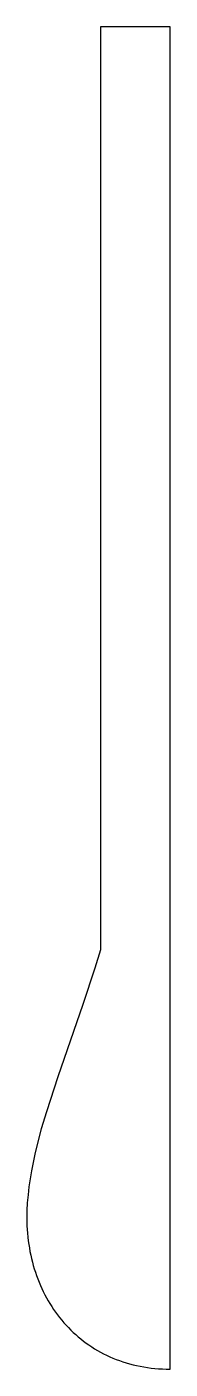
# Model space of a CAD drawing. Header units: millimetres. Extents: x -5.1 to 0, y -48 to 0.
import ezdxf

# ---------------------------------------------------------------- set-up
doc = ezdxf.new("R2010")
doc.units = ezdxf.units.MM
doc.layers.add('Red', color=1, linetype='Continuous')

msp = doc.modelspace()

# ---------------------------------------------------------------- linework, layer by layer
at = {"layer": 'Red'}
msp.add_lwpolyline([(0, 0), (-2.5, 0), (-2.5, -33), (-2.696, -33.656), (-3.124, -34.965), (-4.023, -37.541), (-4.432, -38.795), (-4.613, -39.41), (-4.773, -40.016), (-4.844, -40.315), (-4.908, -40.611), (-4.965, -40.905), (-5.015, -41.196), (-5.056, -41.484), (-5.089, -41.769), (-5.113, -42.05), (-5.127, -42.329), (-5.13, -42.467), (-5.131, -42.604), (-5.129, -42.74), (-5.125, -42.875), (-5.118, -43.009), (-5.108, -43.143), (-5.095, -43.275), (-5.08, -43.406), (-5.062, -43.537), (-5.041, -43.666), (-5.018, -43.794), (-4.992, -43.921), (-4.963, -44.046), (-4.932, -44.171), (-4.899, -44.294), (-4.863, -44.416), (-4.824, -44.536), (-4.783, -44.655), (-4.739, -44.773), (-4.693, -44.889), (-4.645, -45.003), (-4.594, -45.116), (-4.541, -45.228), (-4.485, -45.338), (-4.427, -45.446), (-4.367, -45.552), (-4.304, -45.657), (-4.24, -45.76), (-4.172, -45.861), (-4.103, -45.961), (-4.031, -46.058), (-3.958, -46.153), (-3.882, -46.247), (-3.803, -46.339), (-3.723, -46.428), (-3.641, -46.516), (-3.556, -46.601), (-3.469, -46.684), (-3.381, -46.765), (-3.29, -46.844), (-3.197, -46.921), (-3.102, -46.995), (-3.006, -47.067), (-2.907, -47.136), (-2.806, -47.204), (-2.704, -47.268), (-2.599, -47.331), (-2.493, -47.39), (-2.385, -47.448), (-2.274, -47.502), (-2.163, -47.554), (-2.049, -47.604), (-1.933, -47.65), (-1.816, -47.694), (-1.697, -47.735), (-1.576, -47.773), (-1.454, -47.809), (-1.33, -47.841), (-1.204, -47.871), (-1.076, -47.898), (-0.947, -47.921), (-0.817, -47.942), (-0.684, -47.96), (-0.551, -47.974), (-0.415, -47.985), (-0.278, -47.993), (-0.14, -47.998), (0, -48)], close=True, dxfattribs=at)

doc.saveas('drawing.dxf')
